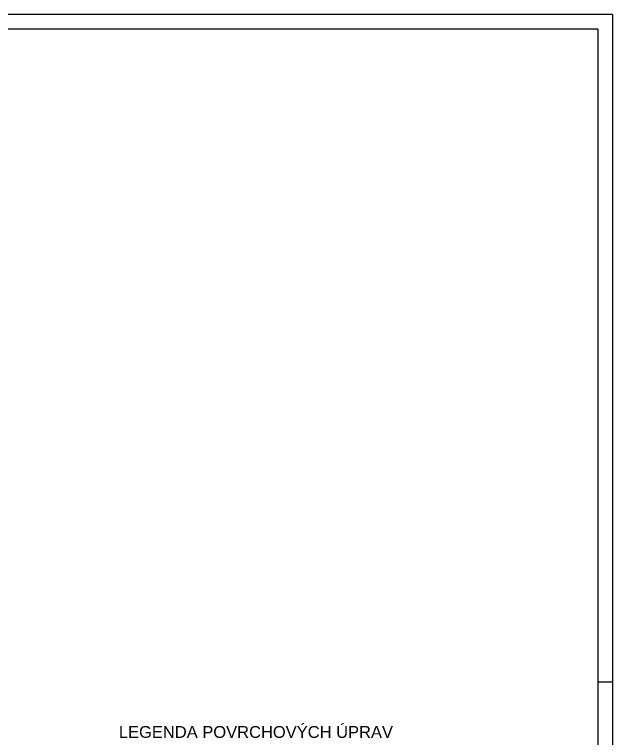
# Model space of a CAD drawing. Extents: x 3792242 to 5145247, y -1546315 to -1031918.
# Drawn here: x 4224535 to 4244788, y -1513574 to -1489065 of the extents above; entities that cross this region are included whole.
import ezdxf

# ---------------------------------------------------------------- set-up
doc = ezdxf.new("R2010")
doc.units = 0
doc.header["$MEASUREMENT"] = 0
doc.layers.add('MÚRY', color=1, linetype='CONTINUOUS')
doc.layers.add('TENKÁ', color=7, linetype='CONTINUOUS')
doc.styles.add('Style-Arial', font='arial.ttf')

msp = doc.modelspace()

# ---------------------------------------------------------------- linework, layer by layer
at = {"layer": 'TENKÁ', "color": 7}
for p, q in [((4244788.173, -1489065.189), (4148671.359, -1489065.189)), ((4244288.173, -1489565.189), (4149171.359, -1489565.189))]:
    msp.add_line(p, q, dxfattribs=at)
at = {"layer": 'TENKÁ', "ltscale": 0.25}
for p, q in [((4244788.173, -1489065.189), (4244788.173, -1541362.357)), ((4244288.173, -1489565.189), (4244288.173, -1540862.357))]:
    msp.add_line(p, q, dxfattribs=at)
at = {"layer": 'TENKÁ'}
msp.add_line((4244788.173, -1511662.357), (4244288.173, -1511662.357), dxfattribs=at)

# ---------------------------------------------------------------- texts
at = {"layer": 'MÚRY', "color": 0, "ltscale": 0.25, "style": 'Style-Arial'}
msp.add_text('LEGENDA POVRCHOVÝCH ÚPRAV', height=400, dxfattribs=at).set_placement((4228070.137, -1513552.056))

doc.saveas('drawing.dxf')
